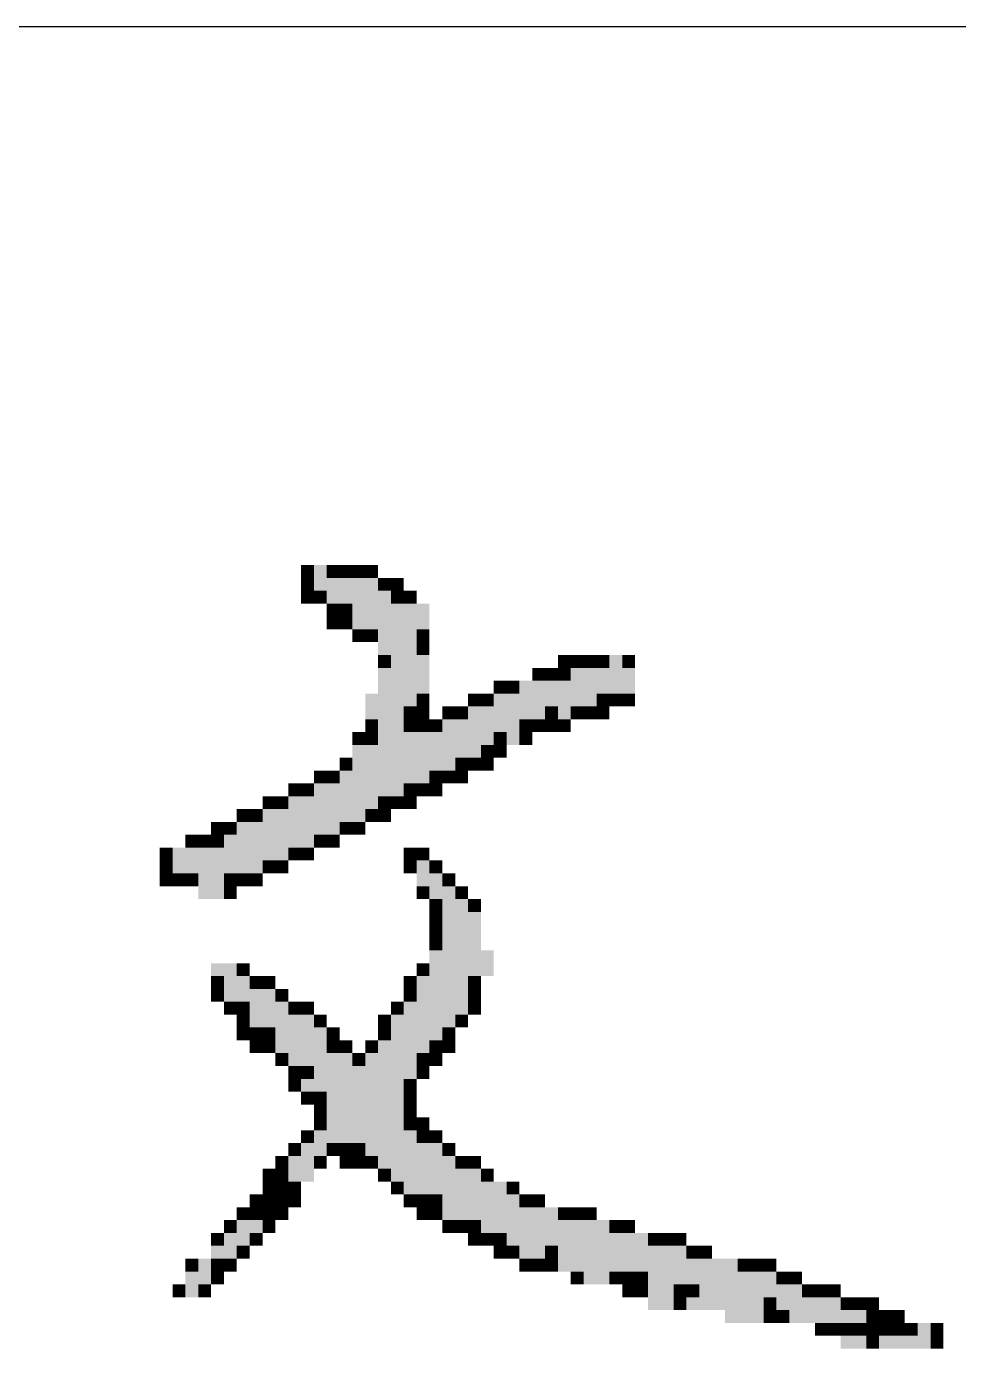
# Model space of a CAD drawing. Extents: x 0 to 841, y 0 to 594.
# Drawn here: x 592.32 to 596.76, y 23.84 to 30.13 of the extents above; entities that cross this region are included whole.
import ezdxf

# ---------------------------------------------------------------- set-up
doc = ezdxf.new("R2010")
doc.units = 0
doc.header["$LTSCALE"] = 700
doc.header["$MEASUREMENT"] = 0
doc.layers.add('BORD', color=7, linetype='CONTINUOUS')

msp = doc.modelspace()

# ---------------------------------------------------------------- linework, layer by layer
at = {"layer": 'BORD'}
msp.add_line((30, 30.132), (598, 30.132), dxfattribs=at)
for points in [[(593.6266, 27.5684), (593.6877, 27.5684), (593.6266, 27.5072), (593.6877, 27.5072)], [(593.6877, 27.5684), (593.7488, 27.5684), (593.6877, 27.4461), (593.7488, 27.4461)], [(593.7488, 27.5684), (593.81, 27.5684), (593.7488, 27.5072), (593.81, 27.5072)], [(593.81, 27.5684), (593.8711, 27.5684), (593.81, 27.5072), (593.8711, 27.5072)], [(593.8711, 27.5684), (593.9322, 27.5684), (593.8711, 27.5072), (593.9322, 27.5072)], [(593.9322, 27.5684), (593.9933, 27.5684), (593.9322, 27.5072), (593.9933, 27.5072)], [(593.6266, 27.5072), (593.6877, 27.5072), (593.6266, 27.4461), (593.6877, 27.4461)], [(593.7488, 27.5072), (593.9933, 27.5072), (593.7488, 27.385), (593.9933, 27.385)], [(593.9933, 27.5072), (594.0545, 27.5072), (593.9933, 27.4461), (594.0545, 27.4461)], [(594.0545, 27.5072), (594.1156, 27.5072), (594.0545, 27.4461), (594.1156, 27.4461)], [(593.6266, 27.4461), (593.6877, 27.4461), (593.6266, 27.385), (593.6877, 27.385)], [(593.6877, 27.4461), (593.7488, 27.4461), (593.6877, 27.385), (593.7488, 27.385)], [(593.9933, 27.4461), (594.0545, 27.4461), (593.9933, 27.1405), (594.0545, 27.1405)], [(594.0545, 27.4461), (594.1156, 27.4461), (594.0545, 27.385), (594.1156, 27.385)], [(594.1156, 27.4461), (594.1767, 27.4461), (594.1156, 27.385), (594.1767, 27.385)], [(593.7488, 27.385), (593.81, 27.385), (593.7488, 27.3239), (593.81, 27.3239)], [(593.81, 27.385), (593.8711, 27.385), (593.81, 27.3239), (593.8711, 27.3239)], [(593.8711, 27.385), (593.9933, 27.385), (593.8711, 27.2627), (593.9933, 27.2627)], [(594.0545, 27.385), (594.1767, 27.385), (594.0545, 26.896), (594.1767, 26.896)], [(594.1767, 27.385), (594.2378, 27.385), (594.1767, 27.2627), (594.2378, 27.2627)], [(593.7488, 27.3239), (593.81, 27.3239), (593.7488, 27.2627), (593.81, 27.2627)], [(593.81, 27.3239), (593.8711, 27.3239), (593.81, 27.2627), (593.8711, 27.2627)], [(593.8711, 27.2627), (593.9322, 27.2627), (593.8711, 27.2016), (593.9322, 27.2016)], [(593.9322, 27.2627), (593.9933, 27.2627), (593.9322, 27.2016), (593.9933, 27.2016)], [(594.1767, 27.2627), (594.2378, 27.2627), (594.1767, 27.2016), (594.2378, 27.2016)], [(594.1767, 27.2016), (594.2378, 27.2016), (594.1767, 27.1405), (594.2378, 27.1405)], [(593.9933, 27.1405), (594.0545, 27.1405), (593.9933, 27.0793), (594.0545, 27.0793)], [(594.1767, 27.1405), (594.2378, 27.1405), (594.1767, 26.9571), (594.2378, 26.9571)], [(594.8491, 27.1405), (594.9102, 27.1405), (594.8491, 27.0793), (594.9102, 27.0793)], [(594.9102, 27.1405), (594.9714, 27.1405), (594.9102, 27.0793), (594.9714, 27.0793)], [(594.9714, 27.1405), (595.0325, 27.1405), (594.9714, 27.0793), (595.0325, 27.0793)], [(595.0325, 27.1405), (595.0936, 27.1405), (595.0325, 27.0793), (595.0936, 27.0793)], [(595.0936, 27.1405), (595.1547, 27.1405), (595.0936, 26.9571), (595.1547, 26.9571)], [(595.1547, 27.1405), (595.2159, 27.1405), (595.1547, 27.0793), (595.2159, 27.0793)], [(593.9933, 27.0793), (594.0545, 27.0793), (593.9933, 26.9571), (594.0545, 26.9571)], [(594.7269, 27.0793), (594.788, 27.0793), (594.7269, 27.0182), (594.788, 27.0182)], [(594.788, 27.0793), (594.8491, 27.0793), (594.788, 27.0182), (594.8491, 27.0182)], [(594.8491, 27.0793), (594.9102, 27.0793), (594.8491, 27.0182), (594.9102, 27.0182)], [(594.9102, 27.0793), (595.0936, 27.0793), (594.9102, 26.9571), (595.0936, 26.9571)], [(595.1547, 27.0793), (595.2159, 27.0793), (595.1547, 26.9571), (595.2159, 26.9571)], [(594.5435, 27.0182), (594.6046, 27.0182), (594.5435, 26.9571), (594.6046, 26.9571)], [(594.6046, 27.0182), (594.6657, 27.0182), (594.6046, 26.9571), (594.6657, 26.9571)], [(594.6657, 27.0182), (594.788, 27.0182), (594.6657, 26.9571), (594.788, 26.9571)], [(594.788, 27.0182), (594.9102, 27.0182), (594.788, 26.9571), (594.9102, 26.9571)], [(593.9322, 26.9571), (593.9933, 26.9571), (593.9322, 26.8348), (593.9933, 26.8348)], [(593.9933, 26.9571), (594.0545, 26.9571), (593.9933, 26.4681), (594.0545, 26.4681)], [(594.1767, 26.9571), (594.2378, 26.9571), (594.1767, 26.896), (594.2378, 26.896)], [(594.4212, 26.9571), (594.4824, 26.9571), (594.4212, 26.896), (594.4824, 26.896)], [(594.4824, 26.9571), (594.5435, 26.9571), (594.4824, 26.896), (594.5435, 26.896)], [(594.5435, 26.9571), (594.8491, 26.9571), (594.5435, 26.896), (594.8491, 26.896)], [(594.8491, 26.9571), (594.9102, 26.9571), (594.8491, 26.8348), (594.9102, 26.8348)], [(594.9102, 26.9571), (595.0325, 26.9571), (594.9102, 26.896), (595.0325, 26.896)], [(595.0325, 26.9571), (595.0936, 26.9571), (595.0325, 26.896), (595.0936, 26.896)], [(595.0936, 26.9571), (595.1547, 26.9571), (595.0936, 26.896), (595.1547, 26.896)], [(595.1547, 26.9571), (595.2159, 26.9571), (595.1547, 26.896), (595.2159, 26.896)], [(594.0545, 26.896), (594.1156, 26.896), (594.0545, 26.4681), (594.1156, 26.4681)], [(594.1156, 26.896), (594.1767, 26.896), (594.1156, 26.8348), (594.1767, 26.8348)], [(594.1767, 26.896), (594.2378, 26.896), (594.1767, 26.8348), (594.2378, 26.8348)], [(594.299, 26.896), (594.3601, 26.896), (594.299, 26.8348), (594.3601, 26.8348)], [(594.3601, 26.896), (594.4212, 26.896), (594.3601, 26.8348), (594.4212, 26.8348)], [(594.4212, 26.896), (594.788, 26.896), (594.4212, 26.8348), (594.788, 26.8348)], [(594.788, 26.896), (594.8491, 26.896), (594.788, 26.8348), (594.8491, 26.8348)], [(594.9102, 26.896), (594.9714, 26.896), (594.9102, 26.8348), (594.9714, 26.8348)], [(594.9714, 26.896), (595.0325, 26.896), (594.9714, 26.8348), (595.0325, 26.8348)], [(595.0325, 26.896), (595.0936, 26.896), (595.0325, 26.8348), (595.0936, 26.8348)], [(593.9322, 26.8348), (593.9933, 26.8348), (593.9322, 26.7737), (593.9933, 26.7737)], [(594.1156, 26.8348), (594.1767, 26.8348), (594.1156, 26.7737), (594.1767, 26.7737)], [(594.1767, 26.8348), (594.2378, 26.8348), (594.1767, 26.7737), (594.2378, 26.7737)], [(594.2378, 26.8348), (594.299, 26.8348), (594.2378, 26.7737), (594.299, 26.7737)], [(594.299, 26.8348), (594.6046, 26.8348), (594.299, 26.7737), (594.6046, 26.7737)], [(594.6046, 26.8348), (594.6657, 26.8348), (594.6046, 26.7126), (594.6657, 26.7126)], [(594.6657, 26.8348), (594.7269, 26.8348), (594.6657, 26.7737), (594.7269, 26.7737)], [(594.7269, 26.8348), (594.788, 26.8348), (594.7269, 26.7737), (594.788, 26.7737)], [(594.788, 26.8348), (594.8491, 26.8348), (594.788, 26.7737), (594.8491, 26.7737)], [(594.8491, 26.8348), (594.9102, 26.8348), (594.8491, 26.7737), (594.9102, 26.7737)], [(593.8711, 26.7737), (593.9322, 26.7737), (593.8711, 26.7126), (593.9322, 26.7126)], [(593.9322, 26.7737), (593.9933, 26.7737), (593.9322, 26.7126), (593.9933, 26.7126)], [(594.1156, 26.7737), (594.5435, 26.7737), (594.1156, 26.7126), (594.5435, 26.7126)], [(594.5435, 26.7737), (594.6046, 26.7737), (594.5435, 26.7126), (594.6046, 26.7126)], [(594.6657, 26.7737), (594.7269, 26.7737), (594.6657, 26.7126), (594.7269, 26.7126)], [(593.8711, 26.7126), (593.9322, 26.7126), (593.8711, 26.5903), (593.9322, 26.5903)], [(593.9322, 26.7126), (593.9933, 26.7126), (593.9322, 26.407), (593.9933, 26.407)], [(594.1156, 26.7126), (594.4824, 26.7126), (594.1156, 26.6515), (594.4824, 26.6515)], [(594.4824, 26.7126), (594.5435, 26.7126), (594.4824, 26.6515), (594.5435, 26.6515)], [(594.5435, 26.7126), (594.6046, 26.7126), (594.5435, 26.6515), (594.6046, 26.6515)], [(593.81, 26.6515), (593.8711, 26.6515), (593.81, 26.5903), (593.8711, 26.5903)], [(594.1156, 26.6515), (594.3601, 26.6515), (594.1156, 26.5903), (594.3601, 26.5903)], [(594.3601, 26.6515), (594.4212, 26.6515), (594.3601, 26.5903), (594.4212, 26.5903)], [(594.4212, 26.6515), (594.4824, 26.6515), (594.4212, 26.5903), (594.4824, 26.5903)], [(594.4824, 26.6515), (594.5435, 26.6515), (594.4824, 26.5903), (594.5435, 26.5903)], [(593.6877, 26.5903), (593.7488, 26.5903), (593.6877, 26.5292), (593.7488, 26.5292)], [(593.7488, 26.5903), (593.81, 26.5903), (593.7488, 26.5292), (593.81, 26.5292)], [(593.81, 26.5903), (593.9322, 26.5903), (593.81, 26.3458), (593.9322, 26.3458)], [(594.1156, 26.5903), (594.2378, 26.5903), (594.1156, 26.5292), (594.2378, 26.5292)], [(594.2378, 26.5903), (594.299, 26.5903), (594.2378, 26.5292), (594.299, 26.5292)], [(594.299, 26.5903), (594.3601, 26.5903), (594.299, 26.5292), (594.3601, 26.5292)], [(594.3601, 26.5903), (594.4212, 26.5903), (594.3601, 26.5292), (594.4212, 26.5292)], [(593.5655, 26.5292), (593.6266, 26.5292), (593.5655, 26.4681), (593.6266, 26.4681)], [(593.6266, 26.5292), (593.6877, 26.5292), (593.6266, 26.4681), (593.6877, 26.4681)], [(593.6877, 26.5292), (593.81, 26.5292), (593.6877, 26.2847), (593.81, 26.2847)], [(594.1156, 26.5292), (594.1767, 26.5292), (594.1156, 26.4681), (594.1767, 26.4681)], [(594.1767, 26.5292), (594.2378, 26.5292), (594.1767, 26.4681), (594.2378, 26.4681)], [(594.2378, 26.5292), (594.299, 26.5292), (594.2378, 26.4681), (594.299, 26.4681)], [(593.4432, 26.4681), (593.5043, 26.4681), (593.4432, 26.407), (593.5043, 26.407)], [(593.5043, 26.4681), (593.5655, 26.4681), (593.5043, 26.407), (593.5655, 26.407)], [(593.5655, 26.4681), (593.6877, 26.4681), (593.5655, 26.2236), (593.6877, 26.2236)], [(593.9933, 26.4681), (594.0545, 26.4681), (593.9933, 26.407), (594.0545, 26.407)], [(594.0545, 26.4681), (594.1156, 26.4681), (594.0545, 26.407), (594.1156, 26.407)], [(594.1156, 26.4681), (594.1767, 26.4681), (594.1156, 26.407), (594.1767, 26.407)], [(593.321, 26.407), (593.3821, 26.407), (593.321, 26.3458), (593.3821, 26.3458)], [(593.3821, 26.407), (593.4432, 26.407), (593.3821, 26.3458), (593.4432, 26.3458)], [(593.4432, 26.407), (593.5655, 26.407), (593.4432, 26.1625), (593.5655, 26.1625)], [(593.9322, 26.407), (593.9933, 26.407), (593.9322, 26.3458), (593.9933, 26.3458)], [(593.9933, 26.407), (594.0545, 26.407), (593.9933, 26.3458), (594.0545, 26.3458)], [(593.1987, 26.3458), (593.2598, 26.3458), (593.1987, 26.2847), (593.2598, 26.2847)], [(593.2598, 26.3458), (593.321, 26.3458), (593.2598, 26.2847), (593.321, 26.2847)], [(593.321, 26.3458), (593.4432, 26.3458), (593.321, 26.1013), (593.4432, 26.1013)], [(593.81, 26.3458), (593.8711, 26.3458), (593.81, 26.2847), (593.8711, 26.2847)], [(593.8711, 26.3458), (593.9322, 26.3458), (593.8711, 26.2847), (593.9322, 26.2847)], [(593.0765, 26.2847), (593.1376, 26.2847), (593.0765, 26.2236), (593.1376, 26.2236)], [(593.1376, 26.2847), (593.1987, 26.2847), (593.1376, 26.2236), (593.1987, 26.2236)], [(593.1987, 26.2847), (593.2598, 26.2847), (593.1987, 26.2236), (593.2598, 26.2236)], [(593.2598, 26.2847), (593.321, 26.2847), (593.2598, 26.1013), (593.321, 26.1013)], [(593.6877, 26.2847), (593.7488, 26.2847), (593.6877, 26.2236), (593.7488, 26.2236)], [(593.7488, 26.2847), (593.81, 26.2847), (593.7488, 26.2236), (593.81, 26.2236)], [(592.9542, 26.2236), (593.0153, 26.2236), (592.9542, 26.1625), (593.0153, 26.1625)], [(593.0153, 26.2236), (593.2598, 26.2236), (593.0153, 26.1013), (593.2598, 26.1013)], [(593.5655, 26.2236), (593.6266, 26.2236), (593.5655, 26.1625), (593.6266, 26.1625)], [(593.6266, 26.2236), (593.6877, 26.2236), (593.6266, 26.1625), (593.6877, 26.1625)], [(594.1156, 26.2236), (594.1767, 26.2236), (594.1156, 26.1625), (594.1767, 26.1625)], [(594.1767, 26.2236), (594.2378, 26.2236), (594.1767, 26.1625), (594.2378, 26.1625)], [(592.9542, 26.1625), (593.0153, 26.1625), (592.9542, 26.1013), (593.0153, 26.1013)], [(593.4432, 26.1625), (593.5043, 26.1625), (593.4432, 26.1013), (593.5043, 26.1013)], [(593.5043, 26.1625), (593.5655, 26.1625), (593.5043, 26.1013), (593.5655, 26.1013)], [(594.1156, 26.1625), (594.1767, 26.1625), (594.1156, 26.1013), (594.1767, 26.1013)], [(594.1767, 26.1625), (594.2378, 26.1625), (594.1767, 26.0402), (594.2378, 26.0402)], [(594.2378, 26.1625), (594.299, 26.1625), (594.2378, 26.1013), (594.299, 26.1013)], [(592.9542, 26.1013), (593.0153, 26.1013), (592.9542, 26.0402), (593.0153, 26.0402)], [(593.0153, 26.1013), (593.0765, 26.1013), (593.0153, 26.0402), (593.0765, 26.0402)], [(593.0765, 26.1013), (593.1376, 26.1013), (593.0765, 26.0402), (593.1376, 26.0402)], [(593.1376, 26.1013), (593.2598, 26.1013), (593.1376, 26.0402), (593.2598, 26.0402)], [(593.2598, 26.1013), (593.321, 26.1013), (593.2598, 26.0402), (593.321, 26.0402)], [(593.321, 26.1013), (593.3821, 26.1013), (593.321, 26.0402), (593.3821, 26.0402)], [(593.3821, 26.1013), (593.4432, 26.1013), (593.3821, 26.0402), (593.4432, 26.0402)], [(594.2378, 26.1013), (594.299, 26.1013), (594.2378, 25.9791), (594.299, 25.9791)], [(594.299, 26.1013), (594.3601, 26.1013), (594.299, 26.0402), (594.3601, 26.0402)], [(593.1376, 26.0402), (593.2598, 26.0402), (593.1376, 25.9791), (593.2598, 25.9791)], [(593.2598, 26.0402), (593.321, 26.0402), (593.2598, 25.9791), (593.321, 25.9791)], [(594.1767, 26.0402), (594.2378, 26.0402), (594.1767, 25.9791), (594.2378, 25.9791)], [(594.299, 26.0402), (594.3601, 26.0402), (594.299, 25.3678), (594.3601, 25.3678)], [(594.3601, 26.0402), (594.4212, 26.0402), (594.3601, 25.9791), (594.4212, 25.9791)], [(594.2378, 25.9791), (594.299, 25.9791), (594.2378, 25.918), (594.299, 25.918)], [(594.3601, 25.9791), (594.4212, 25.9791), (594.3601, 25.4289), (594.4212, 25.4289)], [(594.4212, 25.9791), (594.4824, 25.9791), (594.4212, 25.918), (594.4824, 25.918)], [(594.2378, 25.918), (594.299, 25.918), (594.2378, 25.8568), (594.299, 25.8568)], [(594.4212, 25.918), (594.4824, 25.918), (594.4212, 25.6123), (594.4824, 25.6123)], [(594.2378, 25.8568), (594.299, 25.8568), (594.2378, 25.7957), (594.299, 25.7957)], [(594.2378, 25.7957), (594.299, 25.7957), (594.2378, 25.7346), (594.299, 25.7346)], [(593.1987, 25.6735), (593.321, 25.6735), (593.1987, 25.6123), (593.321, 25.6123)], [(593.321, 25.6735), (593.3821, 25.6735), (593.321, 25.6123), (593.3821, 25.6123)], [(594.1767, 25.6735), (594.2378, 25.6735), (594.1767, 25.6123), (594.2378, 25.6123)], [(594.2378, 25.7346), (594.299, 25.7346), (594.2378, 25.3067), (594.299, 25.3067)], [(594.4824, 25.7346), (594.5435, 25.7346), (594.4824, 25.6123), (594.5435, 25.6123)], [(593.1987, 25.6123), (593.2598, 25.6123), (593.1987, 25.5512), (593.2598, 25.5512)], [(593.2598, 25.6123), (593.3821, 25.6123), (593.2598, 25.4901), (593.3821, 25.4901)], [(593.3821, 25.6123), (593.4432, 25.6123), (593.3821, 25.5512), (593.4432, 25.5512)], [(593.4432, 25.6123), (593.5043, 25.6123), (593.4432, 25.5512), (593.5043, 25.5512)], [(594.1156, 25.6123), (594.1767, 25.6123), (594.1156, 25.5512), (594.1767, 25.5512)], [(594.1767, 25.6123), (594.2378, 25.6123), (594.1767, 25.2456), (594.2378, 25.2456)], [(594.4212, 25.6123), (594.4824, 25.6123), (594.4212, 25.5512), (594.4824, 25.5512)], [(593.1987, 25.5512), (593.2598, 25.5512), (593.1987, 25.4901), (593.2598, 25.4901)], [(593.3821, 25.5512), (593.5043, 25.5512), (593.3821, 25.3678), (593.5043, 25.3678)], [(593.5043, 25.5512), (593.5655, 25.5512), (593.5043, 25.4901), (593.5655, 25.4901)], [(594.1156, 25.5512), (594.1767, 25.5512), (594.1156, 25.4901), (594.1767, 25.4901)], [(594.4212, 25.5512), (594.4824, 25.5512), (594.4212, 25.4901), (594.4824, 25.4901)], [(593.2598, 25.4901), (593.321, 25.4901), (593.2598, 25.4289), (593.321, 25.4289)], [(593.321, 25.4901), (593.3821, 25.4901), (593.321, 25.4289), (593.3821, 25.4289)], [(593.5043, 25.4901), (593.5655, 25.4901), (593.5043, 25.2456), (593.5655, 25.2456)], [(593.5655, 25.4901), (593.6266, 25.4901), (593.5655, 25.4289), (593.6266, 25.4289)], [(593.6266, 25.4901), (593.6877, 25.4901), (593.6266, 25.4289), (593.6877, 25.4289)], [(594.0545, 25.4901), (594.1156, 25.4901), (594.0545, 25.4289), (594.1156, 25.4289)], [(594.1156, 25.4901), (594.1767, 25.4901), (594.1156, 25.1233), (594.1767, 25.1233)], [(594.4212, 25.4901), (594.4824, 25.4901), (594.4212, 25.4289), (594.4824, 25.4289)], [(593.321, 25.4289), (593.3821, 25.4289), (593.321, 25.3678), (593.3821, 25.3678)], [(593.5655, 25.4289), (593.6877, 25.4289), (593.5655, 25.1844), (593.6877, 25.1844)], [(593.6877, 25.4289), (593.7488, 25.4289), (593.6877, 25.3678), (593.7488, 25.3678)], [(593.9933, 25.4289), (594.0545, 25.4289), (593.9933, 25.3678), (594.0545, 25.3678)], [(594.0545, 25.4289), (594.1156, 25.4289), (594.0545, 24.6343), (594.1156, 24.6343)], [(594.3601, 25.4289), (594.4212, 25.4289), (594.3601, 25.3678), (594.4212, 25.3678)], [(593.321, 25.3678), (593.3821, 25.3678), (593.321, 25.3067), (593.3821, 25.3067)], [(593.3821, 25.3678), (593.4432, 25.3678), (593.3821, 25.3067), (593.4432, 25.3067)], [(593.4432, 25.3678), (593.5043, 25.3678), (593.4432, 25.3067), (593.5043, 25.3067)], [(593.6877, 25.3678), (593.7488, 25.3678), (593.6877, 25.1233), (593.7488, 25.1233)], [(593.7488, 25.3678), (593.81, 25.3678), (593.7488, 25.3067), (593.81, 25.3067)], [(593.9933, 25.3678), (594.0545, 25.3678), (593.9933, 25.3067), (594.0545, 25.3067)], [(594.299, 25.3678), (594.3601, 25.3678), (594.299, 25.3067), (594.3601, 25.3067)], [(593.3821, 25.3067), (593.4432, 25.3067), (593.3821, 25.2456), (593.4432, 25.2456)], [(593.4432, 25.3067), (593.5043, 25.3067), (593.4432, 25.2456), (593.5043, 25.2456)], [(593.7488, 25.3067), (593.81, 25.3067), (593.7488, 25.2456), (593.81, 25.2456)], [(593.81, 25.3067), (593.8711, 25.3067), (593.81, 25.2456), (593.8711, 25.2456)], [(593.9322, 25.3067), (593.9933, 25.3067), (593.9322, 25.2456), (593.9933, 25.2456)], [(593.9933, 25.3067), (594.0545, 25.3067), (593.9933, 24.6954), (594.0545, 24.6954)], [(594.2378, 25.3067), (594.299, 25.3067), (594.2378, 25.2456), (594.299, 25.2456)], [(594.299, 25.3067), (594.3601, 25.3067), (594.299, 25.2456), (594.3601, 25.2456)], [(593.5043, 25.2456), (593.5655, 25.2456), (593.5043, 25.1844), (593.5655, 25.1844)], [(593.7488, 25.2456), (593.8711, 25.2456), (593.7488, 24.8788), (593.8711, 24.8788)], [(593.8711, 25.2456), (593.9322, 25.2456), (593.8711, 25.1844), (593.9322, 25.1844)], [(593.9322, 25.2456), (593.9933, 25.2456), (593.9322, 24.7566), (593.9933, 24.7566)], [(594.1767, 25.2456), (594.2378, 25.2456), (594.1767, 25.1844), (594.2378, 25.1844)], [(594.2378, 25.2456), (594.299, 25.2456), (594.2378, 25.1844), (594.299, 25.1844)], [(593.5655, 25.1844), (593.6266, 25.1844), (593.5655, 25.1233), (593.6266, 25.1233)], [(593.6266, 25.1844), (593.6877, 25.1844), (593.6266, 25.1233), (593.6877, 25.1233)], [(593.8711, 25.1844), (593.9322, 25.1844), (593.8711, 24.8788), (593.9322, 24.8788)], [(594.1767, 25.1844), (594.2378, 25.1844), (594.1767, 25.1233), (594.2378, 25.1233)], [(593.5655, 25.1233), (593.6266, 25.1233), (593.5655, 25.0622), (593.6266, 25.0622)], [(593.6266, 25.1233), (593.7488, 25.1233), (593.6266, 25.0622), (593.7488, 25.0622)], [(594.1156, 25.1233), (594.1767, 25.1233), (594.1156, 25.0622), (594.1767, 25.0622)], [(593.6266, 25.0622), (593.6877, 25.0622), (593.6266, 25.0011), (593.6877, 25.0011)], [(593.6877, 25.0622), (593.7488, 25.0622), (593.6877, 25.0011), (593.7488, 25.0011)], [(594.1156, 25.0622), (594.1767, 25.0622), (594.1156, 25.0011), (594.1767, 25.0011)], [(593.6877, 25.0011), (593.7488, 25.0011), (593.6877, 24.9399), (593.7488, 24.9399)], [(594.1156, 25.0011), (594.1767, 25.0011), (594.1156, 24.9399), (594.1767, 24.9399)], [(593.6877, 24.9399), (593.7488, 24.9399), (593.6877, 24.8788), (593.7488, 24.8788)], [(594.1156, 24.9399), (594.1767, 24.9399), (594.1156, 24.8788), (594.1767, 24.8788)], [(594.1767, 24.9399), (594.2378, 24.9399), (594.1767, 24.8788), (594.2378, 24.8788)], [(593.6266, 24.8788), (593.6877, 24.8788), (593.6266, 24.8177), (593.6877, 24.8177)], [(593.6877, 24.8788), (593.81, 24.8788), (593.6877, 24.8177), (593.81, 24.8177)], [(593.81, 24.8788), (593.9322, 24.8788), (593.81, 24.8177), (593.9322, 24.8177)], [(594.1156, 24.8788), (594.1767, 24.8788), (594.1156, 24.5732), (594.1767, 24.5732)], [(594.1767, 24.8788), (594.2378, 24.8788), (594.1767, 24.8177), (594.2378, 24.8177)], [(594.2378, 24.8788), (594.299, 24.8788), (594.2378, 24.8177), (594.299, 24.8177)], [(593.5655, 24.8177), (593.6266, 24.8177), (593.5655, 24.7566), (593.6266, 24.7566)], [(593.6266, 24.8177), (593.7488, 24.8177), (593.6266, 24.7566), (593.7488, 24.7566)], [(593.7488, 24.8177), (593.81, 24.8177), (593.7488, 24.7566), (593.81, 24.7566)], [(593.81, 24.8177), (593.8711, 24.8177), (593.81, 24.7566), (593.8711, 24.7566)], [(593.8711, 24.8177), (593.9322, 24.8177), (593.8711, 24.7566), (593.9322, 24.7566)], [(594.1767, 24.8177), (594.299, 24.8177), (594.1767, 24.5732), (594.299, 24.5732)], [(594.299, 24.8177), (594.3601, 24.8177), (594.299, 24.7566), (594.3601, 24.7566)], [(593.5043, 24.7566), (593.5655, 24.7566), (593.5043, 24.6954), (593.5655, 24.6954)], [(593.5655, 24.7566), (593.6877, 24.7566), (593.5655, 24.6954), (593.6877, 24.6954)], [(593.6877, 24.7566), (593.7488, 24.7566), (593.6877, 24.6954), (593.7488, 24.6954)], [(593.81, 24.7566), (593.8711, 24.7566), (593.81, 24.6954), (593.8711, 24.6954)], [(593.8711, 24.7566), (593.9322, 24.7566), (593.8711, 24.6954), (593.9322, 24.6954)], [(593.9322, 24.7566), (593.9933, 24.7566), (593.9322, 24.6954), (593.9933, 24.6954)], [(594.299, 24.7566), (594.3601, 24.7566), (594.299, 24.4509), (594.3601, 24.4509)], [(594.3601, 24.7566), (594.4212, 24.7566), (594.3601, 24.6954), (594.4212, 24.6954)], [(594.4212, 24.7566), (594.4824, 24.7566), (594.4212, 24.6954), (594.4824, 24.6954)], [(593.4432, 24.6954), (593.5043, 24.6954), (593.4432, 24.6343), (593.5043, 24.6343)], [(593.5043, 24.6954), (593.5655, 24.6954), (593.5043, 24.6343), (593.5655, 24.6343)], [(593.5655, 24.6954), (593.6877, 24.6954), (593.5655, 24.6343), (593.6877, 24.6343)], [(593.9933, 24.6954), (594.0545, 24.6954), (593.9933, 24.6343), (594.0545, 24.6343)], [(594.3601, 24.6954), (594.4824, 24.6954), (594.3601, 24.4509), (594.4824, 24.4509)], [(594.4824, 24.6954), (594.5435, 24.6954), (594.4824, 24.6343), (594.5435, 24.6343)], [(593.4432, 24.6343), (593.5043, 24.6343), (593.4432, 24.5732), (593.5043, 24.5732)], [(593.5043, 24.6343), (593.5655, 24.6343), (593.5043, 24.5732), (593.5655, 24.5732)], [(593.5655, 24.6343), (593.6266, 24.6343), (593.5655, 24.5732), (593.6266, 24.5732)], [(594.0545, 24.6343), (594.1156, 24.6343), (594.0545, 24.5732), (594.1156, 24.5732)], [(594.4824, 24.6343), (594.6046, 24.6343), (594.4824, 24.3898), (594.6046, 24.3898)], [(594.6046, 24.6343), (594.6657, 24.6343), (594.6046, 24.5732), (594.6657, 24.5732)], [(593.3821, 24.5732), (593.4432, 24.5732), (593.3821, 24.5121), (593.4432, 24.5121)], [(593.4432, 24.5732), (593.5043, 24.5732), (593.4432, 24.5121), (593.5043, 24.5121)], [(593.5043, 24.5732), (593.5655, 24.5732), (593.5043, 24.5121), (593.5655, 24.5121)], [(593.5655, 24.5732), (593.6266, 24.5732), (593.5655, 24.5121), (593.6266, 24.5121)], [(594.1156, 24.5732), (594.1767, 24.5732), (594.1156, 24.5121), (594.1767, 24.5121)], [(594.1767, 24.5732), (594.2378, 24.5732), (594.1767, 24.5121), (594.2378, 24.5121)], [(594.2378, 24.5732), (594.299, 24.5732), (594.2378, 24.5121), (594.299, 24.5121)], [(594.6046, 24.5732), (594.6657, 24.5732), (594.6046, 24.3287), (594.6657, 24.3287)], [(594.6657, 24.5732), (594.7269, 24.5732), (594.6657, 24.5121), (594.7269, 24.5121)], [(594.7269, 24.5732), (594.788, 24.5732), (594.7269, 24.5121), (594.788, 24.5121)], [(593.321, 24.5121), (593.3821, 24.5121), (593.321, 24.4509), (593.3821, 24.4509)], [(593.3821, 24.5121), (593.4432, 24.5121), (593.3821, 24.4509), (593.4432, 24.4509)], [(593.4432, 24.5121), (593.5043, 24.5121), (593.4432, 24.4509), (593.5043, 24.4509)], [(593.5043, 24.5121), (593.5655, 24.5121), (593.5043, 24.4509), (593.5655, 24.4509)], [(594.1767, 24.5121), (594.2378, 24.5121), (594.1767, 24.4509), (594.2378, 24.4509)], [(594.2378, 24.5121), (594.299, 24.5121), (594.2378, 24.4509), (594.299, 24.4509)], [(594.6657, 24.5121), (594.8491, 24.5121), (594.6657, 24.3287), (594.8491, 24.3287)], [(594.8491, 24.5121), (594.9102, 24.5121), (594.8491, 24.4509), (594.9102, 24.4509)], [(594.9102, 24.5121), (594.9714, 24.5121), (594.9102, 24.4509), (594.9714, 24.4509)], [(594.9714, 24.5121), (595.0325, 24.5121), (594.9714, 24.4509), (595.0325, 24.4509)], [(593.2598, 24.4509), (593.321, 24.4509), (593.2598, 24.3898), (593.321, 24.3898)], [(593.321, 24.4509), (593.4432, 24.4509), (593.321, 24.3898), (593.4432, 24.3898)], [(593.4432, 24.4509), (593.5043, 24.4509), (593.4432, 24.3898), (593.5043, 24.3898)], [(594.299, 24.4509), (594.3601, 24.4509), (594.299, 24.3898), (594.3601, 24.3898)], [(594.3601, 24.4509), (594.4212, 24.4509), (594.3601, 24.3898), (594.4212, 24.3898)], [(594.4212, 24.4509), (594.4824, 24.4509), (594.4212, 24.3898), (594.4824, 24.3898)], [(594.8491, 24.4509), (595.0936, 24.4509), (594.8491, 24.2676), (595.0936, 24.2676)], [(595.0936, 24.4509), (595.1547, 24.4509), (595.0936, 24.3898), (595.1547, 24.3898)], [(595.1547, 24.4509), (595.2159, 24.4509), (595.1547, 24.3898), (595.2159, 24.3898)], [(593.1987, 24.3898), (593.2598, 24.3898), (593.1987, 24.3287), (593.2598, 24.3287)], [(593.2598, 24.3898), (593.3821, 24.3898), (593.2598, 24.3287), (593.3821, 24.3287)], [(593.3821, 24.3898), (593.4432, 24.3898), (593.3821, 24.3287), (593.4432, 24.3287)], [(594.4212, 24.3898), (594.4824, 24.3898), (594.4212, 24.3287), (594.4824, 24.3287)], [(594.4824, 24.3898), (594.5435, 24.3898), (594.4824, 24.3287), (594.5435, 24.3287)], [(594.5435, 24.3898), (594.6046, 24.3898), (594.5435, 24.3287), (594.6046, 24.3287)], [(595.0936, 24.3898), (595.277, 24.3898), (595.0936, 24.2064), (595.277, 24.2064)], [(595.277, 24.3898), (595.3381, 24.3898), (595.277, 24.3287), (595.3381, 24.3287)], [(595.3381, 24.3898), (595.3992, 24.3898), (595.3381, 24.3287), (595.3992, 24.3287)], [(595.3992, 24.3898), (595.4604, 24.3898), (595.3992, 24.3287), (595.4604, 24.3287)], [(593.1987, 24.3287), (593.321, 24.3287), (593.1987, 24.2676), (593.321, 24.2676)], [(593.321, 24.3287), (593.3821, 24.3287), (593.321, 24.2676), (593.3821, 24.2676)], [(594.5435, 24.3287), (594.6046, 24.3287), (594.5435, 24.2676), (594.6046, 24.2676)], [(594.6046, 24.3287), (594.6657, 24.3287), (594.6046, 24.2676), (594.6657, 24.2676)], [(594.6657, 24.3287), (594.788, 24.3287), (594.6657, 24.2676), (594.788, 24.2676)], [(594.788, 24.3287), (594.8491, 24.3287), (594.788, 24.2676), (594.8491, 24.2676)], [(595.277, 24.3287), (595.4604, 24.3287), (595.277, 24.1453), (595.4604, 24.1453)], [(595.4604, 24.3287), (595.5215, 24.3287), (595.4604, 24.2676), (595.5215, 24.2676)], [(595.5215, 24.3287), (595.5826, 24.3287), (595.5215, 24.2676), (595.5826, 24.2676)], [(593.0765, 24.2676), (593.1376, 24.2676), (593.0765, 24.2064), (593.1376, 24.2064)], [(593.1376, 24.2676), (593.1987, 24.2676), (593.1376, 24.1453), (593.1987, 24.1453)], [(593.1987, 24.2676), (593.2598, 24.2676), (593.1987, 24.2064), (593.2598, 24.2064)], [(593.2598, 24.2676), (593.321, 24.2676), (593.2598, 24.2064), (593.321, 24.2064)], [(594.6657, 24.2676), (594.7269, 24.2676), (594.6657, 24.2064), (594.7269, 24.2064)], [(594.7269, 24.2676), (594.788, 24.2676), (594.7269, 24.2064), (594.788, 24.2064)], [(594.788, 24.2676), (594.8491, 24.2676), (594.788, 24.2064), (594.8491, 24.2064)], [(594.8491, 24.2676), (594.9714, 24.2676), (594.8491, 24.2064), (594.9714, 24.2064)], [(594.9714, 24.2676), (595.0936, 24.2676), (594.9714, 24.2064), (595.0936, 24.2064)], [(595.4604, 24.2676), (595.7049, 24.2676), (595.4604, 24.1453), (595.7049, 24.1453)], [(595.7049, 24.2676), (595.766, 24.2676), (595.7049, 24.2064), (595.766, 24.2064)], [(595.766, 24.2676), (595.8271, 24.2676), (595.766, 24.2064), (595.8271, 24.2064)], [(595.8271, 24.2676), (595.8882, 24.2676), (595.8271, 24.2064), (595.8882, 24.2064)], [(593.0765, 24.2064), (593.1376, 24.2064), (593.0765, 24.0842), (593.1376, 24.0842)], [(593.1987, 24.2064), (593.2598, 24.2064), (593.1987, 24.1453), (593.2598, 24.1453)], [(594.9102, 24.2064), (594.9714, 24.2064), (594.9102, 24.1453), (594.9714, 24.1453)], [(594.9714, 24.2064), (595.0936, 24.2064), (594.9714, 24.1453), (595.0936, 24.1453)], [(595.0936, 24.2064), (595.1547, 24.2064), (595.0936, 24.1453), (595.1547, 24.1453)], [(595.1547, 24.2064), (595.2159, 24.2064), (595.1547, 24.1453), (595.2159, 24.1453)], [(595.2159, 24.2064), (595.277, 24.2064), (595.2159, 24.1453), (595.277, 24.1453)], [(595.7049, 24.2064), (595.8882, 24.2064), (595.7049, 24.0842), (595.8882, 24.0842)], [(595.8882, 24.2064), (595.9494, 24.2064), (595.8882, 24.1453), (595.9494, 24.1453)], [(595.9494, 24.2064), (596.0105, 24.2064), (595.9494, 24.1453), (596.0105, 24.1453)], [(593.0153, 24.1453), (593.0765, 24.1453), (593.0153, 24.0842), (593.0765, 24.0842)], [(593.1376, 24.1453), (593.1987, 24.1453), (593.1376, 24.0842), (593.1987, 24.0842)], [(595.1547, 24.1453), (595.2159, 24.1453), (595.1547, 24.0842), (595.2159, 24.0842)], [(595.2159, 24.1453), (595.277, 24.1453), (595.2159, 24.0842), (595.277, 24.0842)], [(595.277, 24.1453), (595.3992, 24.1453), (595.277, 24.0842), (595.3992, 24.0842)], [(595.3992, 24.1453), (595.4604, 24.1453), (595.3992, 24.0842), (595.4604, 24.0842)], [(595.4604, 24.1453), (595.5215, 24.1453), (595.4604, 24.0842), (595.5215, 24.0842)], [(595.5215, 24.1453), (595.7049, 24.1453), (595.5215, 24.0842), (595.7049, 24.0842)], [(595.8882, 24.1453), (596.0105, 24.1453), (595.8882, 24.023), (596.0105, 24.023)], [(596.0105, 24.1453), (596.0716, 24.1453), (596.0105, 24.0842), (596.0716, 24.0842)], [(596.0716, 24.1453), (596.1328, 24.1453), (596.0716, 24.0842), (596.1328, 24.0842)], [(596.1328, 24.1453), (596.1939, 24.1453), (596.1328, 24.0842), (596.1939, 24.0842)], [(595.277, 24.0842), (595.3992, 24.0842), (595.277, 24.023), (595.3992, 24.023)], [(595.3992, 24.0842), (595.4604, 24.0842), (595.3992, 24.023), (595.4604, 24.023)], [(595.4604, 24.0842), (595.5826, 24.0842), (595.4604, 24.023), (595.5826, 24.023)], [(595.5826, 24.0842), (595.7049, 24.0842), (595.5826, 24.023), (595.7049, 24.023)], [(595.7049, 24.0842), (595.8271, 24.0842), (595.7049, 24.023), (595.8271, 24.023)], [(595.8271, 24.0842), (595.8882, 24.0842), (595.8271, 24.023), (595.8882, 24.023)], [(596.0105, 24.0842), (596.1939, 24.0842), (596.0105, 24.023), (596.1939, 24.023)], [(596.1939, 24.0842), (596.255, 24.0842), (596.1939, 24.023), (596.255, 24.023)], [(596.255, 24.0842), (596.3161, 24.0842), (596.255, 24.023), (596.3161, 24.023)], [(596.3161, 24.0842), (596.3773, 24.0842), (596.3161, 24.023), (596.3773, 24.023)], [(595.6437, 24.023), (595.8271, 24.023), (595.6437, 23.9619), (595.8271, 23.9619)], [(595.8271, 24.023), (595.8882, 24.023), (595.8271, 23.9619), (595.8882, 23.9619)], [(595.8882, 24.023), (595.9494, 24.023), (595.8882, 23.9619), (595.9494, 23.9619)], [(595.9494, 24.023), (596.1939, 24.023), (595.9494, 23.9619), (596.1939, 23.9619)], [(596.1939, 24.023), (596.3161, 24.023), (596.1939, 23.9619), (596.3161, 23.9619)], [(596.3161, 24.023), (596.3773, 24.023), (596.3161, 23.9619), (596.3773, 23.9619)], [(596.3773, 24.023), (596.4384, 24.023), (596.3773, 23.9619), (596.4384, 23.9619)], [(596.4384, 24.023), (596.4995, 24.023), (596.4384, 23.9619), (596.4995, 23.9619)], [(596.0716, 23.9619), (596.1328, 23.9619), (596.0716, 23.9008), (596.1328, 23.9008)], [(596.1328, 23.9619), (596.1939, 23.9619), (596.1328, 23.9008), (596.1939, 23.9008)], [(596.1939, 23.9619), (596.255, 23.9619), (596.1939, 23.9008), (596.255, 23.9008)], [(596.255, 23.9619), (596.3161, 23.9619), (596.255, 23.9008), (596.3161, 23.9008)], [(596.3161, 23.9619), (596.3773, 23.9619), (596.3161, 23.9008), (596.3773, 23.9008)], [(596.3773, 23.9619), (596.4384, 23.9619), (596.3773, 23.9008), (596.4384, 23.9008)], [(596.4384, 23.9619), (596.4995, 23.9619), (596.4384, 23.9008), (596.4995, 23.9008)], [(596.4995, 23.9619), (596.5606, 23.9619), (596.4995, 23.9008), (596.5606, 23.9008)], [(596.5606, 23.9619), (596.6218, 23.9619), (596.5606, 23.8397), (596.6218, 23.8397)], [(596.6218, 23.9619), (596.6829, 23.9619), (596.6218, 23.9008), (596.6829, 23.9008)], [(596.1939, 23.9008), (596.3161, 23.9008), (596.1939, 23.8397), (596.3161, 23.8397)], [(596.3161, 23.9008), (596.3773, 23.9008), (596.3161, 23.8397), (596.3773, 23.8397)], [(596.3773, 23.9008), (596.5606, 23.9008), (596.3773, 23.8397), (596.5606, 23.8397)], [(596.6218, 23.9008), (596.6829, 23.9008), (596.6218, 23.8397), (596.6829, 23.8397)]]:
    msp.add_solid(points, dxfattribs=at)

doc.saveas('drawing.dxf')
